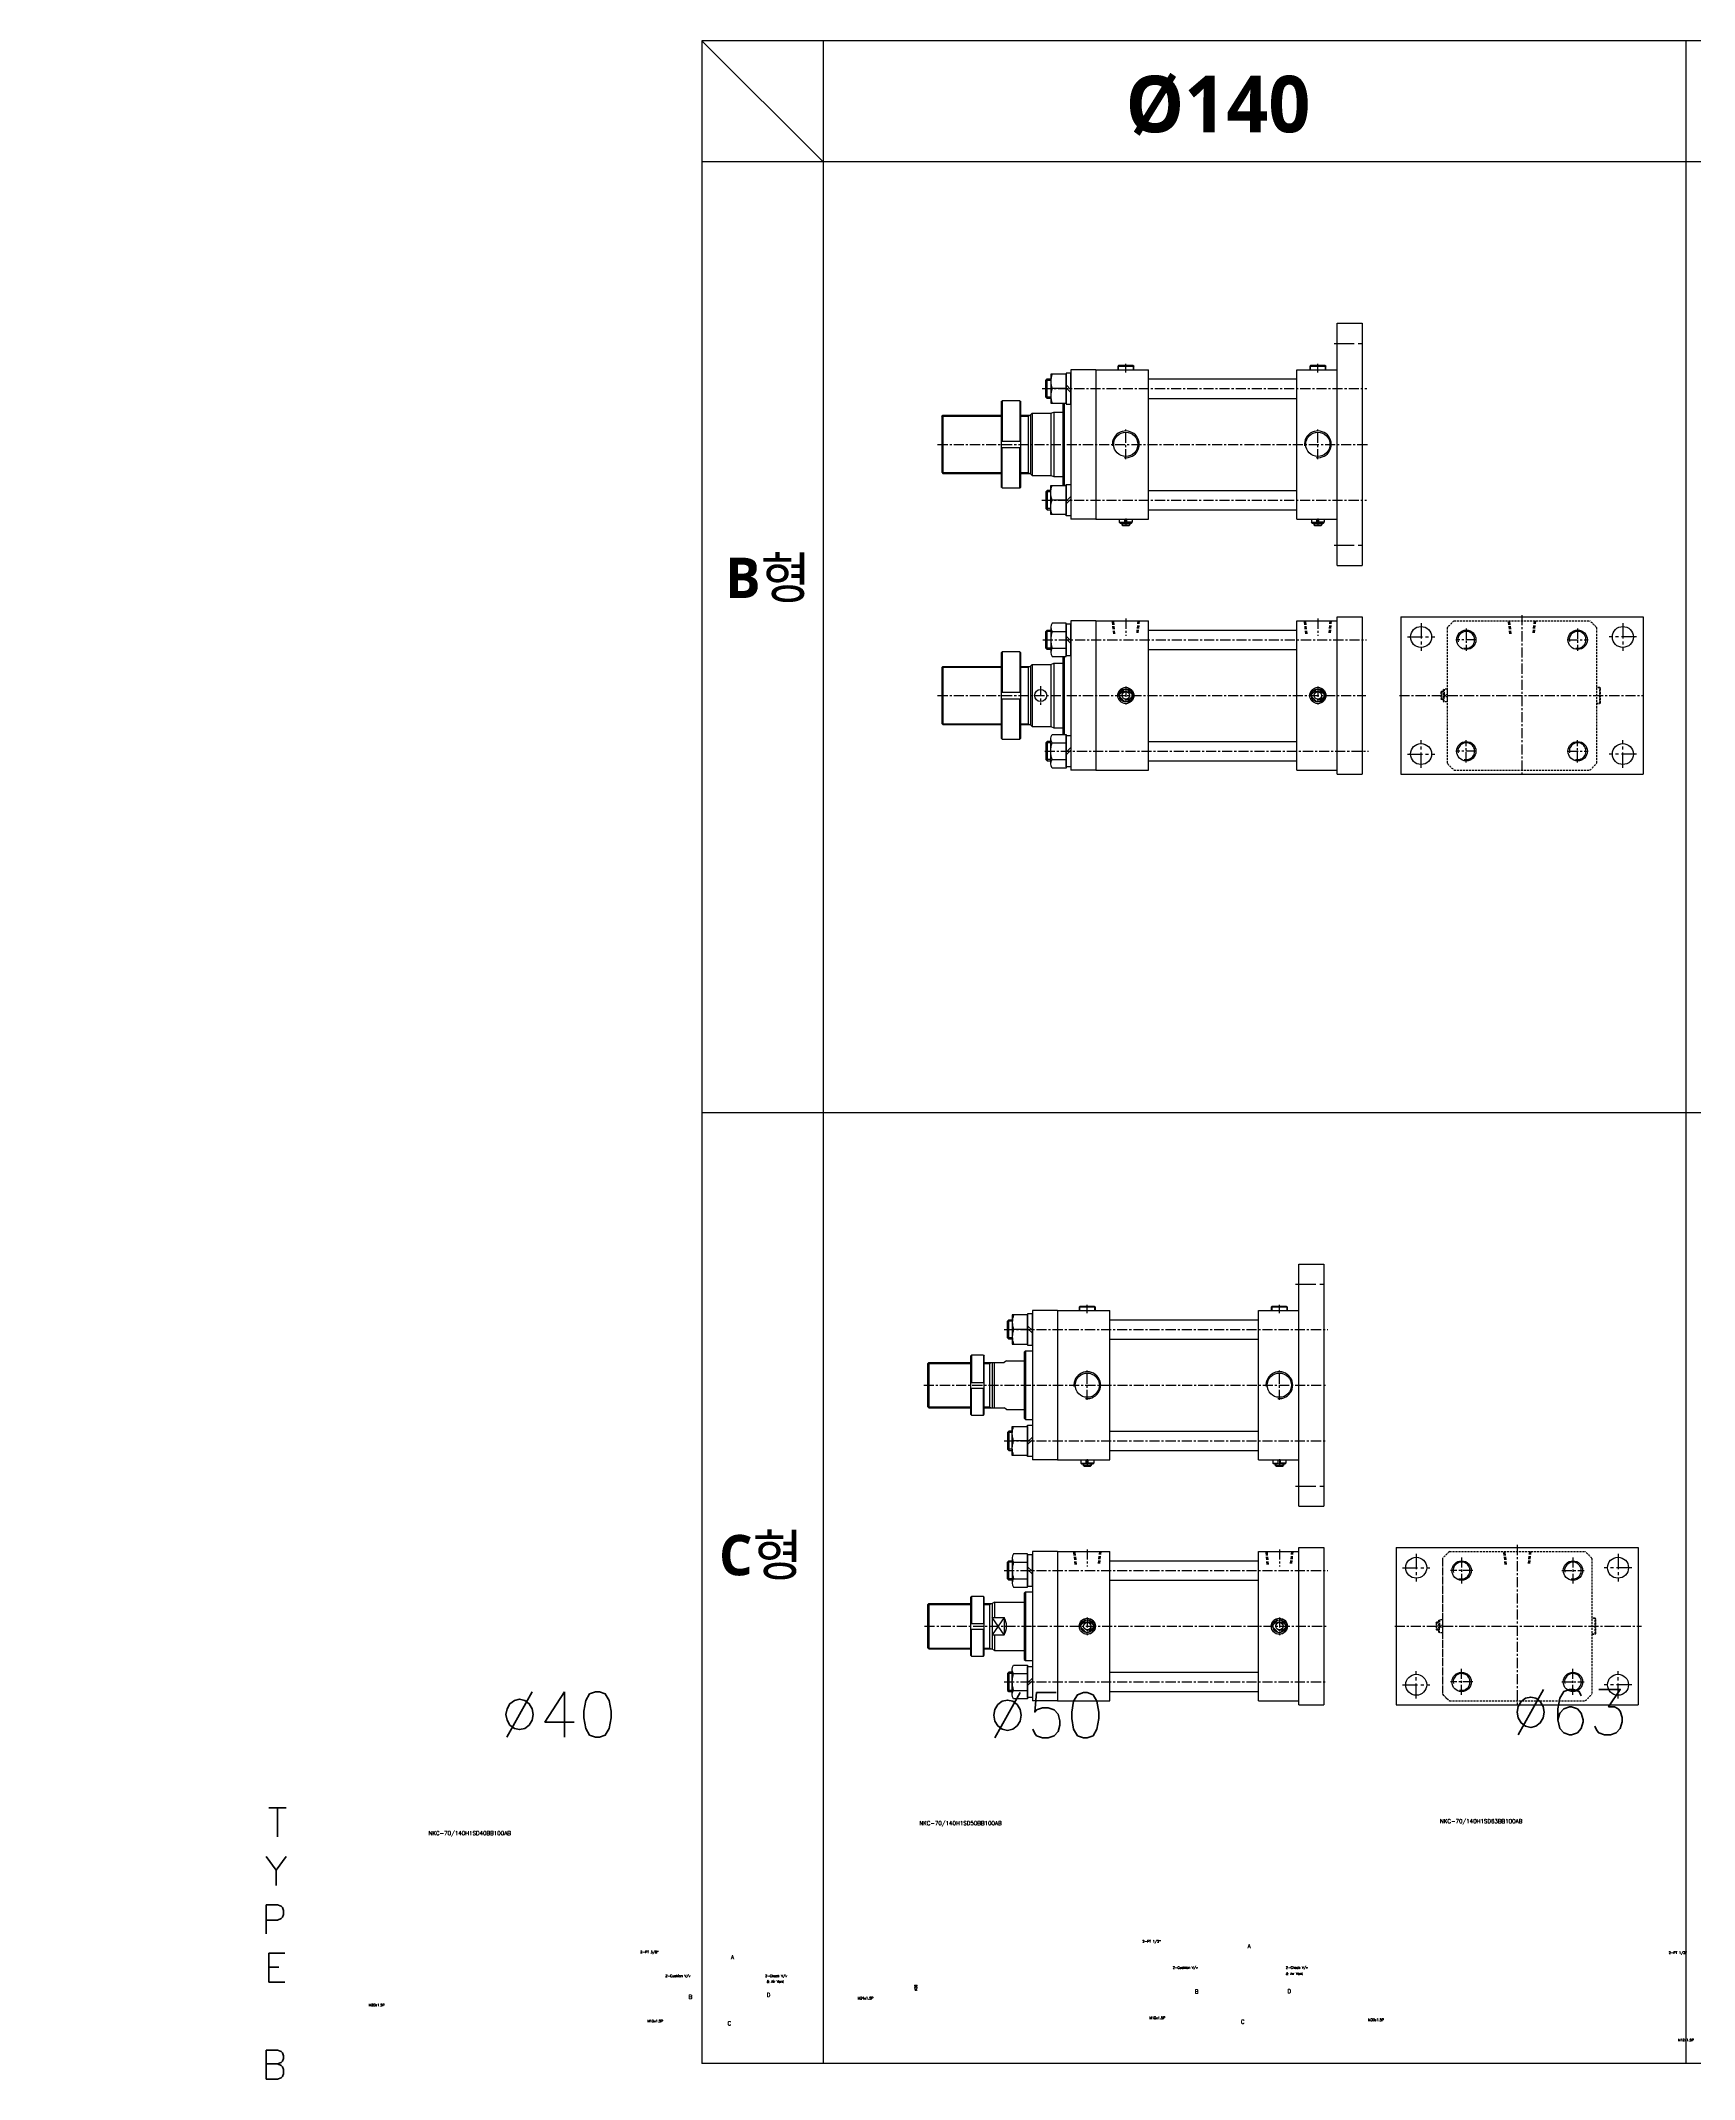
# Model space of a CAD drawing. Extents: x -819 to 29893, y -8942 to 3948.
# Drawn here: x -819 to 1229, y -19 to 2506 of the extents above; entities that cross this region are included whole.
import ezdxf

# ---------------------------------------------------------------- set-up
doc = ezdxf.new("R2010")
doc.units = 0
doc.header["$LTSCALE"] = 10
doc.header["$MEASUREMENT"] = 0
for name, pattern in [('CENTER', [2, 1.25, -0.25, 0.25, -0.25]), ('CENTERX2', [4, 2.5, -0.5, 0.5, -0.5]), ('HIDDEN', [0.375, 0.25, -0.125]), ('HIDDENX2', [0.75, 0.5, -0.25])]:
    doc.linetypes.add(name, pattern=pattern)
doc.layers.get('0').update_dxf_attribs({"linetype": 'CONTINUOUS'})
doc.layers.get('DEFPOINTS').update_dxf_attribs({"linetype": 'CONTINUOUS'})
for name, color, linetype in [('CEN', 1, 'CENTERX2'), ('CENTER', 1, 'CENTER'), ('HID', 2, 'HIDDENX2'), ('ML', 7, 'CONTINUOUS'), ('THIN', 3, 'CONTINUOUS')]:
    doc.layers.add(name, color=color, linetype=linetype)
doc.styles.add('GHS', font='romans', dxfattribs={"bigfont": 'ghs'})
doc.styles.add('문자', font='romans.shx')

msp = doc.modelspace()

# ---------------------------------------------------------------- linework, layer by layer
for p, q in [((8133.3, 2505.7), (0, 2505.7)), ((0, 2505.7), (0, 0)), ((150, 2355.7), (0, 2505.7)), ((150, 2505.7), (150, 0)), ((1219.3, 0), (1219.3, 2505.7)), ((8133.3, 2355.7), (0, 2355.7)), ((8133.3, 1177.9), (0, 1177.9)), ((8133.3, 0), (0, 0))]:
    msp.add_line(p, q)
at = {"layer": 'CEN', "color": 1, "linetype": 'CENTER', "ltscale": 2}
for p, q in [((783.1, 2130.8), (822.1, 2130.8)), ((783.1, 1880.8), (822.1, 1880.8)), ((735.4, 965.4), (774.4, 965.4)), ((735.4, 715.4), (774.4, 715.4))]:
    msp.add_line(p, q, dxfattribs=at)
at = {"layer": 'CEN', "color": 1, "linetype": 'CENTER', "ltscale": 1.5}
for p, q in [((891, 1784.2), (891, 1750.2)), ((1141, 1784.2), (1141, 1750.2)), ((874, 1767.2), (908, 1767.2)), ((1158, 1767.2), (1124, 1767.2)), ((874, 1622.2), (908, 1622.2)), ((891, 1605.2), (891, 1639.2)), ((1158, 1622.2), (1124, 1622.2)), ((1141, 1605.2), (1141, 1639.2)), ((885, 631.3), (885, 597.3)), ((1135, 631.3), (1135, 597.3)), ((868, 614.3), (902, 614.3)), ((1152, 614.3), (1118, 614.3)), ((885, 452.3), (885, 486.3)), ((1135, 452.3), (1135, 486.3)), ((868, 469.3), (902, 469.3)), ((1152, 469.3), (1118, 469.3))]:
    msp.add_line(p, q, dxfattribs=at)
at = {"layer": 'CEN', "color": 1, "linetype": 'CENTER'}
msp.add_line((419.6, 1706.2), (419.6, 1683.2), dxfattribs=at)
at = {"layer": 'CENTER'}
for p, q in [((947, 1777.5), (947, 1749.9)), ((1085, 1777.5), (1085, 1749.9)), ((958.9, 1763.7), (935, 1763.7)), ((1073, 1763.7), (1096.9, 1763.7)), ((958.9, 1625.7), (935, 1625.7)), ((947, 1611.9), (947, 1639.5)), ((1073, 1625.7), (1096.9, 1625.7)), ((1085, 1611.9), (1085, 1639.5)), ((955.1, 610.8), (927.3, 610.8)), ((941.2, 626.9), (941.2, 594.7)), ((1065.3, 610.8), (1093.1, 610.8)), ((1079.2, 626.9), (1079.2, 594.7)), ((941.2, 456.7), (941.2, 488.9)), ((1079.2, 456.7), (1079.2, 488.9)), ((955.1, 472.8), (927.3, 472.8)), ((1065.3, 472.8), (1093.1, 472.8))]:
    msp.add_line(p, q, dxfattribs=at)
at = {"layer": 'DEFPOINTS', "color": 0, "linetype": 'ByBlock'}
msp.add_point((447.1, 1654.7), dxfattribs=at)
at = {"layer": 'HID', "color": 6, "linetype": 'HIDDEN', "ltscale": 1.5}
msp.add_line((917.5, 625.9), (917.5, 457.7), dxfattribs=at)
msp.add_arc((1010, 541.8), 125, 222.2686, 227.7314, dxfattribs=at)
at = {"layer": 'ML'}
for p, q in [((787.1, 1855.8), (787.1, 2155.8)), ((787.1, 2155.8), (818.1, 2155.8)), ((818.1, 2155.8), (818.1, 1855.8)), ((457.1, 2098.3), (457.1, 1913.3)), ((488.1, 2098.3), (457.1, 2098.3)), ((488.1, 2098.3), (488.1, 1913.3)), ((488.1, 2098.3), (553.1, 2098.3)), ((516.1, 2103.3), (515.1, 2102.3)), ((535.1, 2102.3), (515.1, 2102.3)), ((515.1, 2102.3), (515.1, 2098.3)), ((534.1, 2103.3), (516.1, 2103.3)), ((534.1, 2103.3), (535.1, 2102.3)), ((535.1, 2098.3), (535.1, 2102.3)), ((553.1, 1913.3), (553.1, 2098.3)), ((737.1, 1913.3), (737.1, 2098.3)), ((737.1, 2098.3), (787.1, 2098.3)), ((754.1, 2103.3), (753.1, 2102.3)), ((773.1, 2102.3), (753.1, 2102.3)), ((753.1, 2102.3), (753.1, 2098.3)), ((772.1, 2103.3), (754.1, 2103.3)), ((772.1, 2103.3), (773.1, 2102.3)), ((773.1, 2098.3), (773.1, 2102.3)), ((427.8, 2062.8), (427.8, 2086.8)), ((432.2, 2090.3), (432.2, 2059.2)), ((451.2, 2074.8), (433.8, 2074.8)), ((451.2, 2079.4), (457.1, 2073.5)), ((451.2, 2076), (457.1, 2070.1)), ((370.9, 2058.8), (371.9, 2059.8)), ((370.9, 2058.8), (370.9, 1952.8)), ((393.9, 2059.8), (371.9, 2059.8)), ((371.9, 2059.8), (371.9, 2009.8)), ((393.9, 2059.8), (393.9, 2009.8)), ((393.9, 2059.8), (394.9, 2058.8)), ((394.9, 1952.8), (394.9, 2058.8)), ((432.1, 2044.3), (436.1, 2045.8)), ((436.1, 2045.8), (436.1, 1965.8)), ((436.1, 2045.8), (447.1, 2045.8)), ((447.1, 2056.8), (447.1, 1954.8)), ((448.6, 2056.8), (448.6, 1954.8)), ((297.1, 2040.3), (298.6, 2041.8)), ((297.1, 2040.3), (297.1, 1971.3)), ((298.6, 2041.8), (298.6, 1969.8)), ((298.6, 2041.8), (370.9, 2041.8)), ((394.9, 2041.8), (407.1, 2041.8)), ((404.1, 2041.8), (404.1, 1969.8)), ((409.1, 2044.3), (407.1, 2042.3)), ((407.1, 2042.3), (407.1, 1969.3)), ((409.1, 2044.3), (432.1, 2044.3)), ((409.1, 2044.3), (409.1, 1967.3)), ((432.1, 2044.3), (432.1, 1967.3)), ((370.9, 2009.8), (394.9, 2009.8)), ((370.9, 2001.8), (394.9, 2001.8)), ((371.9, 1951.8), (371.9, 2001.8)), ((393.9, 1951.8), (393.9, 2001.8)), ((297.1, 1971.3), (298.6, 1969.8)), ((298.6, 1969.8), (370.9, 1969.8)), ((394.9, 1969.8), (407.1, 1969.8)), ((371.9, 1951.8), (370.9, 1952.8)), ((371.9, 1951.8), (393.9, 1951.8)), ((393.9, 1951.8), (394.9, 1952.8)), ((409.1, 1967.3), (407.1, 1969.3)), ((409.1, 1967.3), (432.1, 1967.3)), ((427.8, 1948.8), (427.8, 1924.8)), ((432.1, 1967.3), (436.1, 1965.8)), ((432.2, 1921.2), (432.2, 1952.3)), ((436.1, 1965.8), (447.1, 1965.8)), ((451.2, 1936.8), (433.8, 1936.8)), ((451.2, 1935.5), (457.1, 1941.4)), ((451.2, 1932.1), (457.1, 1938)), ((488.1, 1913.3), (457.1, 1913.3)), ((488.1, 1913.3), (553.1, 1913.3)), ((517.1, 1913.3), (517.1, 1909.3)), ((517.1, 1909.3), (523.8, 1909.3)), ((518.1, 1908.3), (517.1, 1909.3)), ((518.1, 1908.3), (532.1, 1908.3)), ((520.1, 1908.3), (520.1, 1906.3)), ((520.1, 1906.3), (530.1, 1906.3)), ((521.1, 1905.3), (520.1, 1906.3)), ((521.1, 1905.3), (529.1, 1905.3)), ((523.8, 1908.3), (523.8, 1913.3)), ((526.4, 1908.3), (526.4, 1913.3)), ((533.1, 1909.3), (526.4, 1909.3)), ((529.1, 1905.3), (530.1, 1906.3)), ((530.1, 1908.3), (530.1, 1906.3)), ((532.1, 1908.3), (533.1, 1909.3)), ((533.1, 1913.3), (533.1, 1909.3)), ((737.1, 1913.3), (787.1, 1913.3)), ((755.1, 1913.3), (755.1, 1909.3)), ((755.1, 1909.3), (761.8, 1909.3)), ((756.1, 1908.3), (755.1, 1909.3)), ((756.1, 1908.3), (770.1, 1908.3)), ((758.1, 1908.3), (758.1, 1906.3)), ((758.1, 1906.3), (768.1, 1906.3)), ((759.1, 1905.3), (758.1, 1906.3)), ((759.1, 1905.3), (767.1, 1905.3)), ((761.8, 1908.3), (761.8, 1913.3)), ((764.4, 1908.3), (764.4, 1913.3)), ((771.1, 1909.3), (764.4, 1909.3)), ((767.1, 1905.3), (768.1, 1906.3)), ((768.1, 1908.3), (768.1, 1906.3)), ((770.1, 1908.3), (771.1, 1909.3)), ((771.1, 1913.3), (771.1, 1909.3)), ((787.1, 1855.8), (818.1, 1855.8)), ((427.8, 1751.7), (427.8, 1775.7)), ((432.2, 1779.3), (432.2, 1748.1)), ((433.8, 1774.1), (451.2, 1774.1)), ((451.2, 1768.3), (457.1, 1762.4)), ((488.1, 1787.2), (457.1, 1787.2)), ((457.1, 1787.2), (457.1, 1602.2)), ((488.1, 1787.2), (488.1, 1602.2)), ((488.1, 1787.2), (553.1, 1787.2)), ((553.1, 1602.2), (553.1, 1787.2)), ((737.1, 1602.2), (737.1, 1787.2)), ((737.1, 1787.2), (787.1, 1787.2)), ((787.1, 1597.2), (787.1, 1792.2)), ((787.1, 1792.2), (818.1, 1792.2)), ((818.1, 1792.2), (818.1, 1597.2)), ((866, 1792.2), (1166, 1792.2)), ((866, 1792.2), (866, 1597.2)), ((1166, 1792.2), (1166, 1597.2)), ((370.9, 1747.7), (371.9, 1748.7)), ((370.9, 1747.7), (370.9, 1641.7)), ((371.9, 1748.7), (371.9, 1698.7)), ((393.9, 1748.7), (371.9, 1748.7)), ((393.9, 1748.7), (393.9, 1698.7)), ((393.9, 1748.7), (394.9, 1747.7)), ((394.9, 1641.7), (394.9, 1747.7)), ((433.8, 1753.3), (451.2, 1753.3)), ((447.1, 1742.9), (447.1, 1646.5)), ((448.6, 1742.9), (448.6, 1646.5)), ((451.2, 1765), (457.1, 1759.1)), ((297.1, 1729.2), (298.6, 1730.7)), ((297.1, 1729.2), (297.1, 1660.2)), ((298.6, 1730.7), (370.9, 1730.7)), ((298.6, 1730.7), (298.6, 1658.7)), ((394.9, 1730.7), (407.1, 1730.7)), ((404.1, 1730.7), (404.1, 1658.7)), ((409.1, 1733.2), (407.1, 1731.2)), ((407.1, 1731.2), (407.1, 1658.2)), ((409.1, 1733.2), (409.1, 1656.2)), ((409.1, 1733.2), (432.1, 1733.2)), ((432.1, 1733.2), (436.1, 1734.7)), ((432.1, 1733.2), (432.1, 1656.2)), ((436.1, 1734.7), (436.1, 1654.7)), ((436.1, 1734.7), (447.1, 1734.7)), ((370.9, 1698.7), (394.9, 1698.7)), ((523.8, 1702.6), (517.2, 1696)), ((517.2, 1693.4), (523.8, 1686.8)), ((526.4, 1702.6), (533, 1696)), ((533, 1693.4), (526.4, 1686.8)), ((761.8, 1702.6), (755.2, 1696)), ((755.2, 1693.4), (761.8, 1686.8)), ((764.4, 1702.6), (771, 1696)), ((771, 1693.4), (764.4, 1686.8)), ((370.9, 1690.7), (394.9, 1690.7)), ((371.9, 1640.7), (371.9, 1690.7)), ((393.9, 1640.7), (393.9, 1690.7)), ((297.1, 1660.2), (298.6, 1658.7)), ((298.6, 1658.7), (370.9, 1658.7)), ((371.9, 1640.7), (370.9, 1641.7)), ((393.9, 1640.7), (394.9, 1641.7)), ((394.9, 1658.7), (407.1, 1658.7)), ((409.1, 1656.2), (407.1, 1658.2)), ((409.1, 1656.2), (432.1, 1656.2)), ((432.1, 1656.2), (436.1, 1654.7)), ((432.2, 1610.1), (432.2, 1641.3)), ((436.1, 1654.7), (447.1, 1654.7)), ((371.9, 1640.7), (393.9, 1640.7)), ((427.8, 1637.7), (427.8, 1613.7)), ((433.8, 1636.1), (451.2, 1636.1)), ((451.2, 1624.4), (457.1, 1630.3)), ((451.2, 1621.1), (457.1, 1627)), ((433.8, 1615.3), (451.2, 1615.3)), ((488.1, 1602.2), (457.1, 1602.2)), ((488.1, 1602.2), (553.1, 1602.2)), ((737.1, 1602.2), (787.1, 1602.2)), ((787.1, 1597.2), (818.1, 1597.2)), ((866, 1597.2), (1166, 1597.2)), ((739.4, 690.4), (739.4, 990.4)), ((739.4, 990.4), (770.4, 990.4)), ((770.4, 990.4), (770.4, 690.4)), ((468.4, 937.9), (467.4, 936.9)), ((487.4, 936.9), (467.4, 936.9)), ((467.4, 936.9), (467.4, 932.9)), ((486.4, 937.9), (468.4, 937.9)), ((486.4, 937.9), (487.4, 936.9)), ((487.4, 932.9), (487.4, 936.9)), ((706.4, 937.9), (705.4, 936.9)), ((725.4, 936.9), (705.4, 936.9)), ((705.4, 936.9), (705.4, 932.9)), ((724.4, 937.9), (706.4, 937.9)), ((724.4, 937.9), (725.4, 936.9)), ((725.4, 932.9), (725.4, 936.9)), ((380.1, 897.4), (380.1, 921.4)), ((384.5, 925), (384.5, 893.9)), ((403.5, 909.4), (386.1, 909.4)), ((403.5, 914.1), (409.4, 908.2)), ((403.5, 910.7), (409.4, 904.8)), ((409.4, 932.9), (409.4, 747.9)), ((440.4, 932.9), (409.4, 932.9)), ((440.4, 932.9), (440.4, 747.9)), ((440.4, 932.9), (505.4, 932.9)), ((505.4, 747.9), (505.4, 932.9)), ((689.4, 747.9), (689.4, 932.9)), ((689.4, 932.9), (739.4, 932.9)), ((279.4, 866.9), (280.9, 868.4)), ((279.4, 866.9), (279.4, 813.9)), ((280.9, 868.4), (280.9, 812.4)), ((332.8, 876.4), (333.8, 877.4)), ((332.8, 876.4), (332.8, 804.4)), ((333.8, 877.4), (333.8, 843.9)), ((348.8, 877.4), (333.8, 877.4)), ((348.8, 877.4), (348.8, 843.9)), ((348.8, 877.4), (349.8, 876.4)), ((349.8, 804.4), (349.8, 876.4)), ((356.4, 868.4), (356.4, 812.4)), ((359.4, 868.4), (359.4, 812.4)), ((362.4, 812.4), (362.4, 868.4)), ((377.4, 870.4), (374.4, 868.4)), ((399.4, 881.4), (400.9, 882.9)), ((399.4, 881.4), (399.4, 799.4)), ((400.9, 882.9), (400.9, 797.9)), ((332.8, 843.9), (349.8, 843.9)), ((332.8, 836.9), (349.8, 836.9)), ((333.8, 803.4), (333.8, 836.9)), ((348.8, 803.4), (348.8, 836.9)), ((279.4, 813.9), (280.9, 812.4)), ((377.4, 810.4), (374.4, 812.4)), ((332.8, 804.4), (333.8, 803.4)), ((333.8, 803.4), (348.8, 803.4)), ((348.8, 803.4), (349.8, 804.4)), ((380.1, 783.4), (380.1, 759.4)), ((384.5, 755.9), (384.5, 787)), ((399.4, 799.4), (400.9, 797.9)), ((403.5, 771.4), (386.1, 771.4)), ((403.5, 770.2), (409.4, 776.1)), ((403.5, 766.8), (409.4, 772.7)), ((440.4, 747.9), (409.4, 747.9)), ((440.4, 747.9), (505.4, 747.9)), ((469.4, 747.9), (469.4, 743.9)), ((469.4, 743.9), (476.1, 743.9)), ((470.4, 742.9), (469.4, 743.9)), ((470.4, 742.9), (484.4, 742.9)), ((472.4, 742.9), (472.4, 740.9)), ((472.4, 740.9), (482.4, 740.9)), ((473.4, 739.9), (472.4, 740.9)), ((473.4, 739.9), (481.4, 739.9)), ((476.1, 742.9), (476.1, 747.9)), ((478.7, 742.9), (478.7, 747.9)), ((485.4, 743.9), (478.7, 743.9)), ((481.4, 739.9), (482.4, 740.9)), ((482.4, 742.9), (482.4, 740.9)), ((484.4, 742.9), (485.4, 743.9)), ((485.4, 747.9), (485.4, 743.9)), ((689.4, 747.9), (739.4, 747.9)), ((707.4, 747.9), (707.4, 743.9)), ((707.4, 743.9), (714.1, 743.9)), ((708.4, 742.9), (707.4, 743.9)), ((708.4, 742.9), (722.4, 742.9)), ((710.4, 742.9), (710.4, 740.9)), ((710.4, 740.9), (720.4, 740.9)), ((711.4, 739.9), (710.4, 740.9)), ((711.4, 739.9), (719.4, 739.9)), ((714.1, 742.9), (714.1, 747.9)), ((716.7, 742.9), (716.7, 747.9)), ((723.4, 743.9), (716.7, 743.9)), ((719.4, 739.9), (720.4, 740.9)), ((720.4, 742.9), (720.4, 740.9)), ((722.4, 742.9), (723.4, 743.9)), ((723.4, 747.9), (723.4, 743.9)), ((739.4, 690.4), (770.4, 690.4)), ((440.4, 634.3), (409.4, 634.3)), ((409.4, 634.3), (409.4, 449.3)), ((440.4, 634.3), (440.4, 449.3)), ((440.4, 634.3), (505.4, 634.3)), ((505.4, 449.3), (505.4, 634.3)), ((689.4, 449.3), (689.4, 634.3)), ((689.4, 634.3), (739.4, 634.3)), ((739.4, 444.3), (739.4, 639.3)), ((739.4, 639.3), (770.4, 639.3)), ((770.4, 639.3), (770.4, 444.3)), ((860, 639.3), (1160, 639.3)), ((860, 639.3), (860, 444.3)), ((1160, 639.3), (1160, 444.3)), ((380.1, 598.8), (380.1, 622.8)), ((384.5, 626.4), (384.5, 595.2)), ((386.1, 621.2), (403.5, 621.2)), ((403.5, 615.4), (409.4, 609.5)), ((403.5, 612.1), (409.4, 606.2)), ((386.1, 600.4), (403.5, 600.4)), ((399.4, 582.8), (400.9, 584.3)), ((399.4, 582.8), (399.4, 500.8)), ((400.9, 584.3), (400.9, 499.3)), ((279.4, 568.3), (280.9, 569.8)), ((279.4, 568.3), (279.4, 515.3)), ((280.9, 569.8), (280.9, 513.8)), ((332.8, 577.8), (333.8, 578.8)), ((332.8, 577.8), (332.8, 505.8)), ((348.8, 578.8), (333.8, 578.8)), ((333.8, 578.8), (333.8, 545.3)), ((348.8, 578.8), (349.8, 577.8)), ((348.8, 578.8), (348.8, 545.3)), ((349.8, 505.8), (349.8, 577.8)), ((356.4, 569.8), (356.4, 513.8)), ((362.4, 571.8), (359.4, 570.1)), ((359.4, 570.1), (359.4, 513.5)), ((362.4, 571.8), (362.4, 552.6)), ((332.8, 545.3), (349.8, 545.3)), ((332.8, 538.3), (349.8, 538.3)), ((333.8, 504.8), (333.8, 538.3)), ((348.8, 504.8), (348.8, 538.3)), ((359.4, 552.6), (374.4, 552.6)), ((359.4, 531), (374.4, 531)), ((362.4, 531), (362.4, 511.8)), ((374.4, 552.6), (374.4, 531)), ((476.1, 549.7), (469.5, 543.1)), ((469.5, 540.5), (476.1, 533.9)), ((478.7, 549.7), (485.3, 543.1)), ((485.3, 540.5), (478.7, 533.9)), ((714.1, 549.7), (707.5, 543.1)), ((707.5, 540.5), (714.1, 533.9)), ((716.7, 549.7), (723.3, 543.1)), ((723.3, 540.5), (716.7, 533.9)), ((279.4, 515.3), (280.9, 513.8)), ((332.8, 505.8), (333.8, 504.8)), ((348.8, 504.8), (349.8, 505.8)), ((362.4, 511.8), (359.4, 513.5)), ((333.8, 504.8), (348.8, 504.8)), ((380.1, 484.8), (380.1, 460.8)), ((384.5, 457.2), (384.5, 488.4)), ((386.1, 483.2), (403.5, 483.2)), ((399.4, 500.8), (400.9, 499.3)), ((386.1, 462.4), (403.5, 462.4)), ((403.5, 471.5), (409.4, 477.4)), ((403.5, 468.2), (409.4, 474.1)), ((440.4, 449.3), (409.4, 449.3)), ((440.4, 449.3), (505.4, 449.3)), ((689.4, 449.3), (739.4, 449.3)), ((739.4, 444.3), (770.4, 444.3)), ((860, 444.3), (1160, 444.3))]:
    msp.add_line(p, q, dxfattribs=at)
at = {"layer": 'ML', "color": 2}
for p, q in [((515.6, 2102.8), (515.6, 2098.3)), ((534.6, 2098.3), (534.6, 2102.8)), ((753.6, 2102.8), (753.6, 2098.3)), ((772.6, 2098.3), (772.6, 2102.8)), ((297.6, 2040.8), (370.9, 2040.8)), ((394.9, 2040.8), (404.1, 2040.8)), ((404.1, 2040.8), (405.8, 2041.8)), ((297.6, 1970.8), (370.9, 1970.8)), ((394.9, 1970.8), (404.1, 1970.8)), ((404.1, 1970.8), (405.8, 1969.8)), ((520.6, 1908.3), (520.6, 1905.8)), ((529.6, 1908.3), (529.6, 1905.8)), ((758.6, 1908.3), (758.6, 1905.8)), ((767.6, 1908.3), (767.6, 1905.8)), ((297.6, 1729.7), (370.9, 1729.7)), ((394.9, 1729.7), (404.1, 1729.7)), ((404.1, 1729.7), (405.8, 1730.7)), ((297.6, 1659.7), (370.9, 1659.7)), ((394.9, 1659.7), (404.1, 1659.7)), ((404.1, 1659.7), (405.8, 1658.7)), ((467.9, 937.4), (467.9, 932.9)), ((486.9, 932.9), (486.9, 937.4)), ((705.9, 937.4), (705.9, 932.9)), ((724.9, 932.9), (724.9, 937.4)), ((356.4, 867.4), (358.1, 868.4)), ((356.4, 813.4), (358.1, 812.4)), ((472.9, 742.9), (472.9, 740.4)), ((481.9, 742.9), (481.9, 740.4)), ((710.9, 742.9), (710.9, 740.4)), ((719.9, 742.9), (719.9, 740.4)), ((356.4, 568.8), (358.1, 569.8)), ((374.4, 552.6), (359.4, 531)), ((374.4, 531), (359.4, 552.6)), ((356.4, 514.8), (358.1, 513.8))]:
    msp.add_line(p, q, dxfattribs=at)
at = {"layer": 'ML', "color": 1, "linetype": 'CENTER'}
for p, q in [((525.1, 2094.9), (525.1, 2105.4)), ((763.1, 2094.9), (763.1, 2105.4)), ((421.3, 2074.8), (823.7, 2074.8)), ((525.1, 1987.5), (525.1, 2024)), ((763.1, 1987.5), (763.1, 2024)), ((292, 2005.8), (825.2, 2005.8)), ((421.2, 1936.8), (823.4, 1936.8)), ((525.1, 1914.1), (525.1, 1904.6)), ((763.1, 1914.1), (763.1, 1904.6)), ((1016, 1794.2), (1016, 1595.5)), ((525.1, 1789.9), (525.1, 1768.6)), ((763.1, 1789.9), (763.1, 1768.6)), ((422.2, 1763.7), (823.2, 1763.7)), ((292, 1694.7), (822.5, 1694.7)), ((525.1, 1705.7), (525.1, 1683.7)), ((763.1, 1705.7), (763.1, 1683.7)), ((864.2, 1694.7), (1166.8, 1694.7)), ((424.6, 1625.7), (825.9, 1625.7)), ((477.4, 929.6), (477.4, 940.1)), ((715.4, 929.6), (715.4, 940.1)), ((374.5, 909.4), (775.5, 909.4)), ((477.4, 822.2), (477.4, 858.7)), ((715.4, 822.2), (715.4, 858.7)), ((274.9, 840.4), (773.4, 840.4)), ((374.5, 771.4), (774.4, 771.4)), ((477.4, 748.8), (477.4, 739.2)), ((715.4, 748.8), (715.4, 739.2)), ((477.4, 637), (477.4, 615.7)), ((715.4, 637), (715.4, 615.7)), ((1010.2, 642.5), (1010.2, 442.2)), ((374.5, 610.8), (775.5, 610.8)), ((275.8, 541.8), (775, 541.8)), ((477.4, 552.8), (477.4, 530.8)), ((715.4, 552.8), (715.4, 530.8)), ((858.3, 541.8), (1164.2, 541.8)), ((374.5, 472.8), (774.4, 472.8))]:
    msp.add_line(p, q, dxfattribs=at)
at = {"layer": 'ML', "color": 7, "linetype": 'Continuous'}
for p, q in [((553.1, 2086.8), (737.1, 2086.8)), ((553.1, 2062.8), (737.1, 2062.8)), ((553.1, 1948.8), (737.1, 1948.8)), ((553.1, 1924.8), (737.1, 1924.8)), ((553.1, 1775.7), (737.1, 1775.7)), ((553.1, 1751.7), (737.1, 1751.7)), ((553.1, 1637.7), (737.1, 1637.7)), ((553.1, 1613.7), (737.1, 1613.7)), ((505.4, 921.4), (689.4, 921.4)), ((505.4, 897.4), (689.4, 897.4)), ((280.9, 868.4), (332.8, 868.4)), ((349.8, 868.4), (359.4, 868.4)), ((359.4, 868.4), (374.4, 868.4)), ((377.4, 870.4), (399.4, 870.4)), ((400.9, 882.9), (409.4, 882.9)), ((280.9, 812.4), (332.8, 812.4)), ((349.8, 812.4), (359.4, 812.4)), ((359.4, 812.4), (374.4, 812.4)), ((377.4, 810.4), (399.4, 810.4)), ((400.9, 797.9), (409.4, 797.9)), ((505.4, 783.4), (689.4, 783.4)), ((505.4, 759.4), (689.4, 759.4)), ((505.4, 622.8), (689.4, 622.8)), ((400.9, 584.3), (409.4, 584.3)), ((505.4, 598.8), (689.4, 598.8)), ((280.9, 569.8), (332.8, 569.8)), ((349.8, 569.8), (359.4, 569.8)), ((362.4, 571.8), (399.4, 571.8)), ((280.9, 513.8), (332.8, 513.8)), ((349.8, 513.8), (359.4, 513.8)), ((362.4, 511.8), (399.4, 511.8)), ((400.9, 499.3), (409.4, 499.3)), ((505.4, 484.8), (689.4, 484.8)), ((505.4, 460.8), (689.4, 460.8))]:
    msp.add_line(p, q, dxfattribs=at)
at = {"layer": 'ML', "color": 6, "linetype": 'HIDDEN', "ltscale": 1.5}
for p, q in [((510.1, 1771.2), (508.5, 1787.2)), ((511.7, 1771.2), (510.1, 1787.2)), ((540.1, 1787.2), (538.5, 1771.2)), ((541.7, 1787.2), (540.1, 1771.2)), ((748.1, 1771.2), (746.5, 1787.2)), ((749.7, 1771.2), (748.1, 1787.2)), ((778.1, 1787.2), (776.5, 1771.2)), ((779.7, 1787.2), (778.1, 1771.2)), ((1001, 1771.2), (999.4, 1787.2)), ((1002.6, 1771.2), (1001, 1787.2)), ((1031, 1787.2), (1029.4, 1771.2)), ((1032.6, 1787.2), (1031, 1771.2)), ((462.4, 618.3), (460.8, 634.3)), ((464, 618.3), (462.4, 634.3)), ((492.4, 634.3), (490.8, 618.3)), ((494, 634.3), (492.4, 618.3)), ((700.4, 618.3), (698.8, 634.3)), ((702, 618.3), (700.4, 634.3)), ((730.4, 634.3), (728.8, 618.3)), ((732, 634.3), (730.4, 618.3)), ((995.2, 618.3), (993.6, 634.3)), ((996.8, 618.3), (995.2, 634.3)), ((1025.2, 634.3), (1023.6, 618.3)), ((1026.8, 634.3), (1025.2, 618.3))]:
    msp.add_line(p, q, dxfattribs=at)
at = {"layer": 'ML', "color": 6, "linetype": 'HIDDEN'}
for p, q in [((923.5, 1778.8), (923.5, 1654.7)), ((931.9, 1787.2), (1100, 1787.2)), ((1108.5, 1778.8), (1108.5, 1654.7)), ((915.5, 1698.7), (916.5, 1699.7)), ((915.5, 1698.7), (915.5, 1690.7)), ((918.5, 1699.2), (916, 1699.2)), ((916.5, 1699.7), (916.5, 1689.7)), ((918.5, 1699.7), (916.5, 1699.7)), ((918.5, 1701.7), (919.5, 1702.7)), ((918.5, 1701.7), (918.5, 1687.7)), ((918.5, 1696), (923.5, 1696)), ((918.5, 1693.4), (923.5, 1693.4)), ((923.5, 1702.7), (919.5, 1702.7)), ((919.5, 1702.7), (919.5, 1696)), ((919.5, 1686.7), (919.5, 1693.4)), ((923.5, 1702.7), (923.5, 1686.7)), ((1112.5, 1704.7), (1108.5, 1704.7)), ((1113, 1704.2), (1108.5, 1704.2)), ((1113.5, 1703.7), (1112.5, 1704.7)), ((1112.5, 1684.7), (1112.5, 1704.7)), ((1113.5, 1685.7), (1113.5, 1703.7)), ((915.5, 1690.7), (916.5, 1689.7)), ((918.5, 1690.2), (916, 1690.2)), ((918.5, 1689.7), (916.5, 1689.7)), ((918.5, 1687.7), (919.5, 1686.7)), ((923.5, 1686.7), (919.5, 1686.7)), ((1108.5, 1685.2), (1113, 1685.2)), ((1108.5, 1684.7), (1112.5, 1684.7)), ((1113.5, 1685.7), (1112.5, 1684.7)), ((923.5, 1654.7), (923.5, 1610.6)), ((1108.5, 1654.7), (1108.5, 1610.6)), ((931.9, 1602.2), (1100, 1602.2)), ((926.1, 634.3), (1094.3, 634.3)), ((917.7, 625.9), (917.7, 457.7)), ((1102.7, 625.9), (1102.7, 457.7)), ((909.7, 545.8), (910.7, 546.8)), ((909.7, 545.8), (909.7, 537.8)), ((909.7, 537.8), (910.7, 536.8)), ((912.7, 546.3), (910.2, 546.3)), ((912.7, 537.3), (910.2, 537.3)), ((910.7, 546.8), (910.7, 536.8)), ((912.7, 546.8), (910.7, 546.8)), ((912.7, 536.8), (910.7, 536.8)), ((912.7, 548.8), (913.7, 549.8)), ((912.7, 548.8), (912.7, 534.8)), ((912.7, 543.1), (917.7, 543.1)), ((912.7, 540.5), (917.7, 540.5)), ((912.7, 534.8), (913.7, 533.8)), ((917.7, 549.8), (913.7, 549.8)), ((913.7, 549.8), (913.7, 543.1)), ((913.7, 533.8), (913.7, 540.5)), ((917.7, 533.8), (913.7, 533.8)), ((917.7, 549.8), (917.7, 533.8)), ((1106.7, 551.8), (1102.7, 551.8)), ((1107.2, 551.3), (1102.7, 551.3)), ((1102.7, 532.3), (1107.2, 532.3)), ((1102.7, 531.8), (1106.7, 531.8)), ((1107.7, 550.8), (1106.7, 551.8)), ((1106.7, 531.8), (1106.7, 551.8)), ((1107.7, 532.8), (1106.7, 531.8)), ((1107.7, 532.8), (1107.7, 550.8)), ((926.1, 449.3), (1094.3, 449.3))]:
    msp.add_line(p, q, dxfattribs=at)
at = {"layer": 'ML', "color": 2, "linetype": 'Continuous'}
for p, q in [((279.9, 867.4), (332.8, 867.4)), ((349.8, 867.4), (356.4, 867.4)), ((279.9, 813.4), (332.8, 813.4)), ((349.8, 813.4), (356.4, 813.4)), ((279.9, 568.8), (332.8, 568.8)), ((349.8, 568.8), (356.4, 568.8)), ((279.9, 514.8), (332.8, 514.8)), ((349.8, 514.8), (356.4, 514.8))]:
    msp.add_line(p, q, dxfattribs=at)
at = {"layer": 'ML'}
for points in [[(432.2, 2062.8), (427.8, 2062.8), (426.2, 2064.4), (426.2, 2085.1), (427.8, 2086.8), (432.2, 2086.8)], [(457.1, 2055.4), (457.1, 2094.1), (451.2, 2094.1), (451.2, 2055.4), (457.1, 2055.4)], [(432.2, 1948.8), (427.8, 1948.8), (426.2, 1947.1), (426.2, 1926.4), (427.8, 1924.8), (432.2, 1924.8)], [(457.1, 1956.1), (457.1, 1917.4), (451.2, 1917.4), (451.2, 1956.1), (457.1, 1956.1)], [(432.2, 1751.7), (427.8, 1751.7), (426.2, 1753.3), (426.2, 1774.1), (427.8, 1775.7), (432.2, 1775.7)], [(457.1, 1744.4), (457.1, 1783.1), (451.2, 1783.1), (451.2, 1744.4), (457.1, 1744.4)], [(457.1, 1645.1), (457.1, 1606.4), (451.2, 1606.4), (451.2, 1645.1), (457.1, 1645.1)], [(432.2, 1637.7), (427.8, 1637.7), (426.2, 1636.1), (426.2, 1615.3), (427.8, 1613.7), (432.2, 1613.7)], [(384.5, 897.4), (380.1, 897.4), (378.5, 899.1), (378.5, 919.8), (380.1, 921.4), (384.5, 921.4)], [(409.4, 890.1), (409.4, 928.8), (403.5, 928.8), (403.5, 890.1), (409.4, 890.1)], [(384.5, 783.4), (380.1, 783.4), (378.5, 781.8), (378.5, 761.1), (380.1, 759.4), (384.5, 759.4)], [(409.4, 790.8), (409.4, 752.1), (403.5, 752.1), (403.5, 790.8), (409.4, 790.8)], [(384.5, 598.8), (380.1, 598.8), (378.5, 600.4), (378.5, 621.2), (380.1, 622.8), (384.5, 622.8)], [(409.4, 591.4), (409.4, 630.1), (403.5, 630.1), (403.5, 591.4), (409.4, 591.4)], [(384.5, 484.8), (380.1, 484.8), (378.5, 483.2), (378.5, 462.4), (380.1, 460.8), (384.5, 460.8)], [(409.4, 492.1), (409.4, 453.4), (403.5, 453.4), (403.5, 492.1), (409.4, 492.1)]]:
    msp.add_lwpolyline(points, dxfattribs=at)
for points in [[(451.2, 2092.8), (432.2, 2092.8), (432.2, 2056.8), (451.2, 2056.8)], [(451.2, 1918.8), (432.2, 1918.8), (432.2, 1954.8), (451.2, 1954.8)], [(403.5, 927.4), (384.5, 927.4), (384.5, 891.4), (403.5, 891.4)], [(403.5, 753.4), (384.5, 753.4), (384.5, 789.4), (403.5, 789.4)]]:
    msp.add_lwpolyline(points, close=True, dxfattribs=at)
for points in [[(433.8, 2092.8, 0.178633), (433.8, 2074.8, 0.178633), (433.8, 2056.8)], [(433.8, 1918.8, -0.178633), (433.8, 1936.8, -0.178633), (433.8, 1954.8)], [(451.2, 1784.5), (433.8, 1784.5, 0.309401), (433.8, 1774.1, 0.154701), (433.8, 1753.3, 0.309401), (433.8, 1742.9), (451.2, 1742.9), (451.2, 1784.5)], [(451.2, 1604.9), (433.8, 1604.9, -0.309401), (433.8, 1615.3, -0.154701), (433.8, 1636.1, -0.309401), (433.8, 1646.5), (451.2, 1646.5), (451.2, 1604.9)], [(386.1, 927.4, 0.178633), (386.1, 909.4, 0.178633), (386.1, 891.4)], [(386.1, 753.4, -0.178633), (386.1, 771.4, -0.178633), (386.1, 789.4)], [(403.5, 631.6), (386.1, 631.6, 0.309401), (386.1, 621.2, 0.154701), (386.1, 600.4, 0.309401), (386.1, 590), (403.5, 590), (403.5, 631.6)], [(403.5, 452), (386.1, 452, -0.309401), (386.1, 462.4, -0.154701), (386.1, 483.2, -0.309401), (386.1, 493.6), (403.5, 493.6), (403.5, 452)]]:
    msp.add_lwpolyline(points, format="xyb", dxfattribs=at)
for centre, radius in [((525.1, 2005.8), 15), ((763.1, 2005.8), 15), ((891, 1767.2), 13), ((947, 1763.7), 12), ((1085, 1763.7), 12), ((1141, 1767.2), 13), ((419.6, 1694.7), 7.5), ((525.1, 1694.7), 10), ((525.1, 1694.7), 8), ((525.1, 1694.7), 4.5), ((763.1, 1694.7), 10), ((763.1, 1694.7), 8), ((763.1, 1694.7), 4.5), ((891, 1622.2), 13), ((947, 1625.7), 12), ((1085, 1625.7), 12), ((1141, 1622.2), 13), ((477.4, 840.4), 15), ((715.4, 840.4), 15), ((885, 614.3), 13), ((941.2, 610.8), 12), ((1079.2, 610.8), 12), ((1135, 614.3), 13), ((477.4, 541.8), 10), ((477.4, 541.8), 8), ((477.4, 541.8), 4.5), ((715.4, 541.8), 10), ((715.4, 541.8), 8), ((715.4, 541.8), 4.5), ((885, 469.3), 13), ((941.2, 472.8), 12), ((1079.2, 472.8), 12), ((1135, 469.3), 13)]:
    msp.add_circle(centre, radius, dxfattribs=at)
at = {"layer": 'ML', "color": 2}
for centre, radius, start, end in [((525.1, 2005.8), 16.6, 262.807, 186.1554), ((763.1, 2005.8), 16.6, 262.807, 186.1554), ((947, 1763.7), 10.4, 251.9737, 192.9554), ((1085, 1763.7), 10.4, 257.8599, 190.8987), ((525.1, 1694.7), 9.5, 261.4114, 188.1478), ((525.1, 1694.7), 5, 257.904, 186.2569), ((763.1, 1694.7), 9.5, 261.4114, 188.1478), ((763.1, 1694.7), 5, 257.904, 186.2569), ((947, 1625.7), 10.4, 255.4467, 191.0432), ((1085, 1625.7), 10.4, 255.7855, 190.7916), ((477.4, 840.4), 16.6, 262.807, 186.1554), ((715.4, 840.4), 16.6, 262.807, 186.1554), ((941.2, 610.8), 10.4, 251.9737, 192.9554), ((1079.2, 610.8), 10.4, 257.8599, 190.8987), ((477.4, 541.8), 9.5, 261.4114, 188.1478), ((477.4, 541.8), 5, 257.904, 186.2569), ((715.4, 541.8), 9.5, 261.4114, 188.1478), ((715.4, 541.8), 5, 257.904, 186.2569), ((941.2, 472.8), 10.4, 255.4467, 191.0432), ((1079.2, 472.8), 10.4, 255.7855, 190.7916)]:
    msp.add_arc(centre, radius, start, end, dxfattribs=at)
at = {"layer": 'ML', "color": 6, "linetype": 'HIDDEN'}
for centre, start, end in [((1016, 1694.7), 132.2686, 137.7314), ((1016, 1694.7), 42.2686, 47.7314), ((1016, 1694.7), 222.2686, 227.7314), ((1016, 1694.7), 312.2686, 317.7314), ((1010.2, 541.8), 132.2686, 137.7314), ((1010.2, 541.8), 42.2686, 47.7314), ((1010.2, 541.8), 222.2686, 227.7314), ((1010.2, 541.8), 312.2686, 317.7314)]:
    msp.add_arc(centre, 125, start, end, dxfattribs=at)
at = {"layer": 'ML'}
msp.add_arc((356.6, 541.8), 20.8, 328.8704, 31.1296, dxfattribs=at)
at = {"layer": 'THIN', "color": 2}
for p, q in [((432.2, 2085.1), (426.2, 2085.1)), ((432.2, 2064.4), (426.2, 2064.4)), ((432.2, 1947.1), (426.2, 1947.1)), ((432.2, 1926.4), (426.2, 1926.4)), ((432.2, 1774.1), (426.2, 1774.1)), ((432.2, 1753.3), (426.2, 1753.3)), ((432.2, 1636.1), (426.2, 1636.1)), ((432.2, 1615.3), (426.2, 1615.3)), ((384.5, 919.8), (378.5, 919.8)), ((384.5, 899.1), (378.5, 899.1)), ((384.5, 781.8), (378.5, 781.8)), ((384.5, 761.1), (378.5, 761.1)), ((384.5, 621.2), (378.5, 621.2)), ((384.5, 600.4), (378.5, 600.4)), ((384.5, 483.2), (378.5, 483.2)), ((384.5, 462.4), (378.5, 462.4))]:
    msp.add_line(p, q, dxfattribs=at)

# ---------------------------------------------------------------- texts
at = {"attachment_point": 1, "style": '문자'}
for s, width, gutter_width, insert, char_height in [('{\\fMalgun Gothic|b1|i0|c129|p50;%%C140}', 124.533, 16, (524.9, 2462.3), 70), ('{\\fMalgun Gothic|b1|i0|c129|p50;B형}', 655.383, 160, (28.8, 1865.5), 50), ('{\\fMalgun Gothic|b1|i0|c129|p50;C형}', 655.383, 160, (21.1, 654.9), 50)]:
    msp.add_mtext_dynamic_manual_height_columns(s, width=width, gutter_width=gutter_width, heights=[0], dxfattribs=dict(at, insert=insert, char_height=char_height))
at = {"layer": 'ML', "color": 7, "style": 'GHS'}
for s, p in [('%%C40', (-250.1, 404.4)), ('%%C50', (354.4, 403.4)), ('%%C63', (1002.7, 407.2))]:
    msp.add_text(s, height=56.25, dxfattribs=at).set_placement(p)
at = {"layer": 'ML', "color": 4, "style": 'GHS'}
for s, p in [('NKC-70/140H1SD63BB100AB', (914.4, 297.8)), ('NKC-70/140H1SD40BB100AB', (-338.8, 283)), ('NKC-70/140H1SD50BB100AB', (269.3, 295.4))]:
    msp.add_text(s, height=5, dxfattribs=at).set_placement(p)
at = {"layer": 'ML', "style": 'GHS'}
for s, p in [('A', (35.9, 129.5)), ('A', (676, 143)), ('B', (-16.6, 80.2)), ('D', (80.2, 82.7)), ('B', (610.6, 86.8)), ('D', (725.5, 87.2)), ('C', (31.6, 47.4)), ('C', (667.7, 49.4))]:
    msp.add_text(s, height=5, dxfattribs=at).set_placement(p)
at = {"layer": 'ML', "color": 2, "style": 'GHS'}
for s, p in [('M10x1.5P', (-67.8, 51.2)), ('M10x1.5P', (554.4, 55.2)), ('M12x1.5P', (1209.4, 27.8))]:
    msp.add_text(s, height=3, dxfattribs=at).set_placement(p)
at = {"layer": 'ML', "color": 7, "insert": (-513.7, -19.3), "char_height": 36, "width": 1336.238, "attachment_point": 9, "style": 'GHS'}
msp.add_mtext('\\pi-9,l9,t9;T\\P\\pi0,l0,tz;Y\\P\\pi-9,l9,t9;P\\PE\\P\\PB', dxfattribs=at)
at = {"layer": 'ML', "color": 2, "char_height": 3, "style": 'GHS'}
for s, insert, attachment_point in [('2-PT 1/2"', (545.7, 148.9), 7), ('2-PT 3/8"', (-76.4, 135.7), 7), ('2-PT 1/2"', (1197.8, 134.9), 7), ('2-Cushion V/v', (-45.4, 106.2), 7), ('2-Check V/v', (78.2, 106.2), 7), ('& Air Vent', (80.2, 100.2), 7), ('2-Cushion V/v', (583.3, 116.5), 7), ('2-Check V/v', (723.5, 116.5), 7), ('& Air Vent', (723.5, 109.9), 7), ('M24x1.5P', (212.4, 79.6), 9), ('\\A1;', (-819.3, 74.1), 7), ('M20x1.5P', (-393.3, 71.1), 9), ('M30x1.5P', (845, 52.8), 9)]:
    msp.add_mtext(s, dxfattribs=dict(at, insert=insert, attachment_point=attachment_point))
at = {"layer": 'ML', "color": 2, "insert": (265, 93.9), "char_height": 3, "attachment_point": 5, "rotation": 90, "style": 'GHS'}
msp.add_mtext('\\A1;%%C28', dxfattribs=at)

doc.saveas('drawing.dxf')
